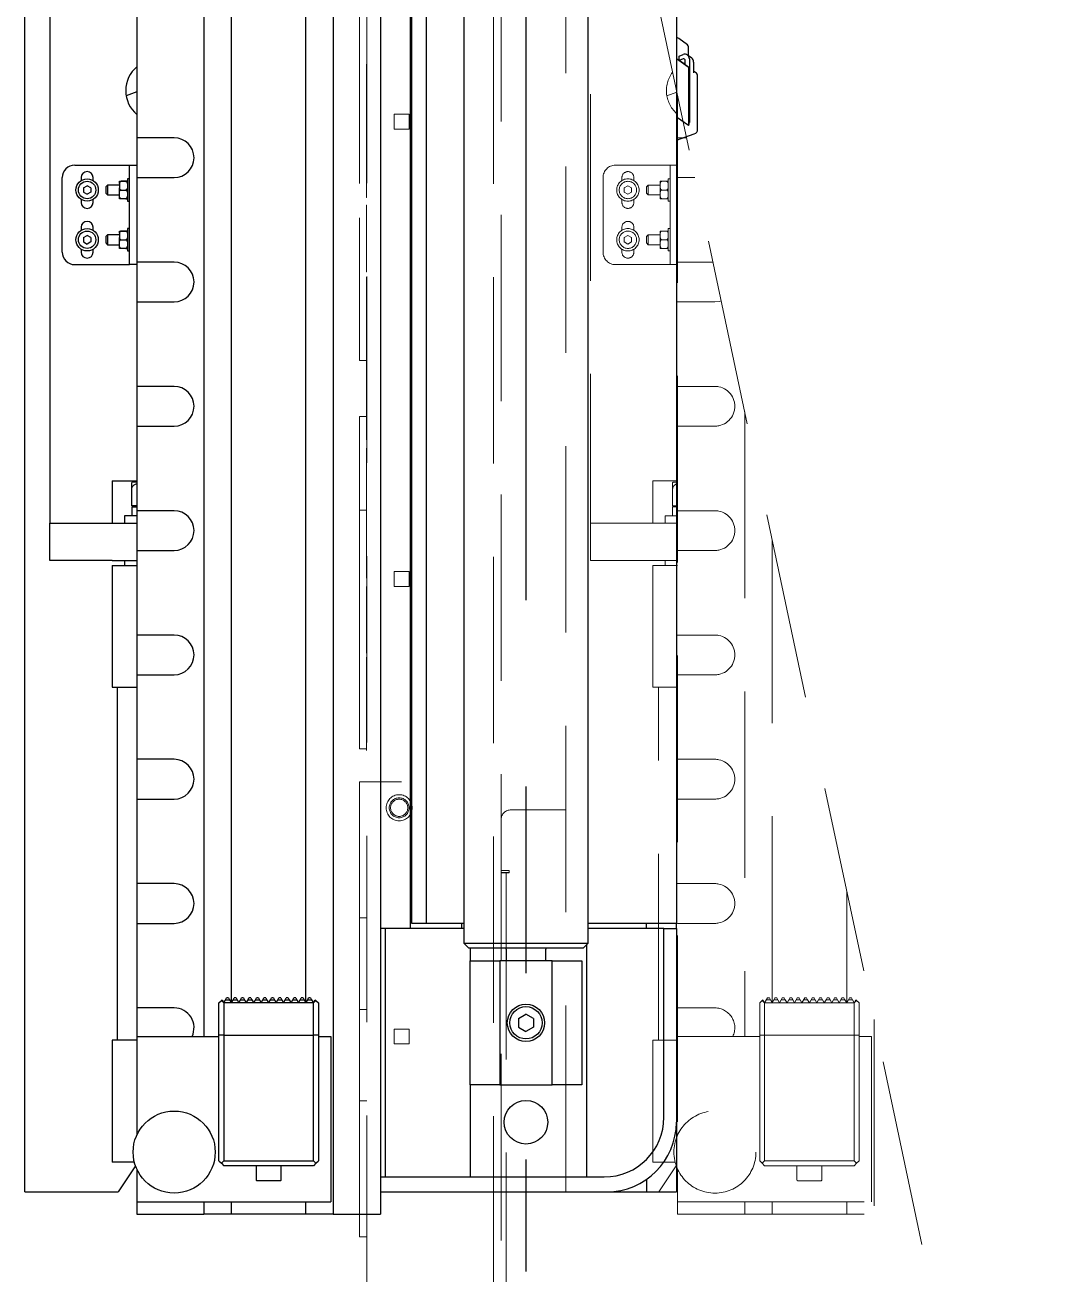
# Model space of a CAD drawing. Header units: inches. Extents: x 16559 to 58559, y 6500 to 36200.
# Drawn here: x 34643 to 35054, y 22298 to 22801 of the extents above; entities that cross this region are included whole.
import ezdxf

# ---------------------------------------------------------------- set-up
doc = ezdxf.new("R2010")
doc.units = ezdxf.units.IN
doc.header["$LTSCALE"] = 300
doc.linetypes.add('CENTRO', pattern=[2, 1.25, -0.25, 0.25, -0.25])
doc.linetypes.add('NASCOSTA', pattern=[0.375, 0.25, -0.125])
for name, color, linetype in [('ASSI', 254, 'CENTRO'), ('MACCHINA', 40, 'Continuous'), ('MORSE', 41, 'Continuous')]:
    doc.layers.add(name, color=color, linetype=linetype)

# ---------------------------------------------------------------- blocks, each defined once
blk = doc.blocks.new('A$C4fed211f')
at = {"layer": 'MACCHINA', "color": 254, "linetype": 'NASCOSTA', "lineweight": 5}
for p, q in [((-910, 515), (-910, -983.88)), ((-964, -934.8), (-964, 137.8)), ((-913, -935), (-913, 138)), ((-884, -553), (-884, 30)), ((-874, -299), (-874, 13.76)), ((-850, -60.6), (-690.83, -808.83)), ((-967, -72.36), (-967, -161.17)), ((-964.1, -153.04), (-964.1, -99.41)), ((-964.1, -99.41), (-964, -99.41)), ((-839.35, -110.66), (-843.33, -112.06)), ((-839, -112.31), (-839, -530.13)), ((-953, -125.5), (-953, -119.5)), ((-953, -119.5), (-947, -119.5)), ((-947, -119.5), (-947, -125.5)), ((-947, -125.5), (-953, -125.5)), ((-835.45, -129), (-839, -129)), ((-864, -140), (-839, -140)), ((-842, -180), (-842, -140)), ((-869, -175), (-869, -145)), ((-861.4, -145), (-861.4, -146.19)), ((-856.6, -146.19), (-856.6, -145)), ((-842, -145.5), (-842.8, -145.5)), ((-842.8, -145.5), (-842.8, -154.5)), ((-839, -145), (-832.05, -145)), ((-860.5, -149.13), (-859, -148.27)), ((-860.5, -149.13), (-860.5, -150.87)), ((-857.5, -149.13), (-859, -148.27)), ((-857.5, -149.13), (-857.5, -150.87)), ((-850.8, -148), (-851.5, -148.7)), ((-851.5, -148.7), (-851.5, -151.3)), ((-846, -148), (-850.8, -148)), ((-850.8, -148), (-850.8, -152)), ((-846, -153.5), (-846, -146.5)), ((-845.31, -146.5), (-843.49, -146.5)), ((-845.31, -150), (-843.49, -150)), ((-964.1, -153.04), (-964, -153.04)), ((-861.4, -153.81), (-861.4, -155)), ((-860.5, -150.87), (-859, -151.73)), ((-857.5, -150.87), (-859, -151.73)), ((-856.6, -155), (-856.6, -153.81)), ((-851.5, -151.3), (-850.8, -152)), ((-850.8, -152), (-846, -152)), ((-843.49, -153.5), (-845.31, -153.5)), ((-842.8, -154.5), (-842, -154.5)), ((-964.1, -182.94), (-964.1, -156.13)), ((-964.1, -156.13), (-964, -156.13)), ((-861.4, -165), (-861.4, -166.19)), ((-856.6, -166.19), (-856.6, -165)), ((-842, -165.5), (-842.8, -165.5)), ((-842.8, -165.5), (-842.8, -174.5)), ((-860.5, -169.13), (-859, -168.27)), ((-860.5, -169.13), (-860.5, -170.87)), ((-857.5, -169.13), (-859, -168.27)), ((-857.5, -169.13), (-857.5, -170.87)), ((-850.8, -168), (-851.5, -168.7)), ((-851.5, -168.7), (-851.5, -171.3)), ((-846, -168), (-850.8, -168)), ((-850.8, -168), (-850.8, -172)), ((-846, -173.5), (-846, -166.5)), ((-845.31, -166.5), (-843.49, -166.5)), ((-845.31, -170), (-843.49, -170)), ((-861.4, -173.81), (-861.4, -175)), ((-860.5, -170.87), (-859, -171.73)), ((-857.5, -170.87), (-859, -171.73)), ((-856.6, -175), (-856.6, -173.81)), ((-851.5, -171.3), (-850.8, -172)), ((-850.8, -172), (-846, -172)), ((-843.49, -173.5), (-845.31, -173.5)), ((-842.8, -174.5), (-842, -174.5)), ((-864, -180), (-839, -180)), ((-824.81, -179), (-839, -179)), ((-964.1, -182.94), (-964, -182.94)), ((-964.1, -185.02), (-964, -185.02)), ((-839, -195), (-824, -195)), ((-967, -218.55), (-964, -218.55)), ((-824, -229), (-839, -229)), ((-967, -241.12), (-964, -241.12)), ((-967, -241.12), (-967, -278.72)), ((-812, -239.23), (-812, -490.5)), ((-839, -245), (-824, -245)), ((-964.1, -250.55), (-964, -250.55)), ((-964.1, -253.79), (-964, -253.79)), ((-964.1, -306.09), (-964.1, -253.79)), ((-849, -267), (-849, -284)), ((-849, -267), (-839, -267)), ((-841, -277.1), (-841, -270.17)), ((-839, -267.5), (-840.19, -267.5)), ((-967, -278.72), (-964.1, -278.72)), ((-844, -281), (-844, -284)), ((-839, -281), (-844, -281)), ((-841.05, -277.5), (-841.05, -281)), ((-841.05, -277.5), (-839, -277.5)), ((-839, -277.1), (-841, -277.1)), ((-840.5, -277.1), (-840.5, -277.5)), ((-824, -279), (-839, -279)), ((-874, -284), (-839, -284)), ((-801, -476.9), (-801, -290.94)), ((-839, -295), (-824, -295)), ((-839, -299), (-874, -299)), ((-849, -301), (-849, -350)), ((-849, -301), (-839, -301)), ((-844, -299), (-844, -301)), ((-964.1, -306.09), (-964, -306.09)), ((-953, -309.5), (-953, -303.5)), ((-953, -303.5), (-947, -303.5)), ((-947, -303.5), (-947, -309.5)), ((-964.1, -309.52), (-964, -309.52)), ((-964.1, -336.36), (-964.1, -309.52)), ((-947, -309.5), (-953, -309.5)), ((-967, -319.07), (-967, -374.81)), ((-824, -329), (-839, -329)), ((-964.1, -336.36), (-964, -336.36)), ((-964.1, -346.75), (-964.1, -337.91)), ((-964.1, -337.91), (-964, -337.91)), ((-839, -345), (-824, -345)), ((-964.1, -346.75), (-964, -346.75)), ((-849, -350), (-839, -350)), ((-846.75, -492), (-846.75, -350)), ((-967, -374.81), (-964, -374.81)), ((-824, -379), (-839, -379)), ((-967, -388.09), (-950, -388.09)), ((-967, -388.09), (-967, -442.78)), ((-839, -395), (-824, -395)), ((-884, -399.36), (-906, -399.36)), ((-906.8, -423.79), (-910, -423.79)), ((-910, -424.48), (-906.8, -424.48)), ((-910, -424.73), (-908, -424.73)), ((-908, -424.73), (-908, -647)), ((-907.8, -424.73), (-906.8, -424.73)), ((-906.8, -424.73), (-906.8, -423.79)), ((-824, -429), (-839, -429)), ((-771, -476.9), (-771, -431.97)), ((-967, -442.78), (-964, -442.78)), ((-839, -445), (-824, -445)), ((-806, -477), (-805, -476)), ((-806, -540.5), (-806, -477)), ((-804.7, -475.7), (-805, -476)), ((-805, -476), (-804, -477)), ((-804.7, -475.7), (-804, -476.9)), ((-804, -476.9), (-802.9, -475)), ((-768, -477), (-804, -477)), ((-804, -477), (-804, -540.5)), ((-803.3, -475.7), (-801.7, -475.7)), ((-802.1, -475), (-802.9, -475)), ((-802.1, -475), (-801.7, -475.7)), ((-801.7, -475.7), (-801, -476.9)), ((-801, -476.9), (-800.3, -475.7)), ((-800.3, -475.7), (-799.9, -475)), ((-800.3, -475.7), (-798.7, -475.7)), ((-799.1, -475), (-799.9, -475)), ((-799.1, -475), (-798.7, -475.7)), ((-798.7, -475.7), (-798, -476.9)), ((-798, -476.9), (-797.3, -475.7)), ((-797.3, -475.7), (-796.9, -475)), ((-797.3, -475.7), (-795.7, -475.7)), ((-796.1, -475), (-796.9, -475)), ((-796.1, -475), (-795.7, -475.7)), ((-795.7, -475.7), (-795, -476.9)), ((-795, -476.9), (-794.3, -475.7)), ((-794.3, -475.7), (-793.9, -475)), ((-794.3, -475.7), (-792.7, -475.7)), ((-793.1, -475), (-793.9, -475)), ((-793.1, -475), (-792, -476.9)), ((-792, -476.9), (-791.3, -475.7)), ((-791.3, -475.7), (-790.9, -475)), ((-791.3, -475.7), (-789.7, -475.7)), ((-790.1, -475), (-790.9, -475)), ((-790.1, -475), (-789.7, -475.7)), ((-789.7, -475.7), (-789, -476.9)), ((-789, -476.9), (-787.9, -475)), ((-788.3, -475.7), (-786.7, -475.7)), ((-787.1, -475), (-787.9, -475)), ((-787.1, -475), (-786.7, -475.7)), ((-786.7, -475.7), (-786, -476.9)), ((-786, -476.9), (-785.3, -475.7)), ((-785.3, -475.7), (-784.9, -475)), ((-785.3, -475.7), (-783.7, -475.7)), ((-784.1, -475), (-784.9, -475)), ((-784.1, -475), (-783.7, -475.7)), ((-783.7, -475.7), (-783, -476.9)), ((-783, -476.9), (-782.3, -475.7)), ((-782.3, -475.7), (-781.9, -475)), ((-782.3, -475.7), (-780.7, -475.7)), ((-781.1, -475), (-781.9, -475)), ((-781.1, -475), (-780.7, -475.7)), ((-780.7, -475.7), (-780, -476.9)), ((-780, -476.9), (-779.3, -475.7)), ((-779.3, -475.7), (-778.9, -475)), ((-779.3, -475.7), (-777.7, -475.7)), ((-778.1, -475), (-778.9, -475)), ((-778.1, -475), (-777, -476.9)), ((-777, -476.9), (-776.3, -475.7)), ((-776.3, -475.7), (-775.9, -475)), ((-776.3, -475.7), (-774.7, -475.7)), ((-775.1, -475), (-775.9, -475)), ((-775.1, -475), (-774.7, -475.7)), ((-774.7, -475.7), (-774, -476.9)), ((-774, -476.9), (-772.9, -475)), ((-773.3, -475.7), (-771.7, -475.7)), ((-772.1, -475), (-772.9, -475)), ((-772.1, -475), (-771.7, -475.7)), ((-771.7, -475.7), (-771, -476.9)), ((-771, -476.9), (-770.3, -475.7)), ((-770.3, -475.7), (-769.9, -475)), ((-770.3, -475.7), (-768.7, -475.7)), ((-769.1, -475), (-769.9, -475)), ((-769.1, -475), (-768.7, -475.7)), ((-768.7, -475.7), (-768, -476.9)), ((-768, -476.9), (-767.3, -475.7)), ((-768, -477), (-767, -476)), ((-768, -540.5), (-768, -477)), ((-767.3, -475.7), (-767, -476)), ((-767, -476), (-766, -477)), ((-766, -477), (-766, -540.5)), ((-967, -479.6), (-964, -479.6)), ((-824, -479), (-839, -479)), ((-760, -483.67), (-760, -562)), ((-953, -493.5), (-953, -487.5)), ((-953, -487.5), (-947, -487.5)), ((-947, -487.5), (-947, -493.5)), ((-849, -492), (-849, -541)), ((-839, -492), (-849, -492)), ((-839, -490.5), (-806, -490.5)), ((-766, -490), (-806, -490)), ((-766, -490.5), (-761, -490.5)), ((-761, -490.5), (-761, -557)), ((-947, -493.5), (-953, -493.5)), ((-967, -516.42), (-964, -516.42)), ((-967, -516.42), (-967, -571.11)), ((-840.01, -541), (-849, -541)), ((-839.54, -542.56), (-846.5, -553)), ((-806, -540.5), (-805, -541.5)), ((-805, -541.5), (-804, -540.5)), ((-805, -541.5), (-804, -542.5)), ((-804, -540.5), (-768, -540.5)), ((-768, -542.5), (-804, -542.5)), ((-791, -542.5), (-791, -548.25)), ((-781, -548.25), (-781, -542.5)), ((-768, -540.5), (-767, -541.5)), ((-767, -541.5), (-768, -542.5)), ((-767, -541.5), (-766, -540.5)), ((-839, -543.87), (-839, -562)), ((-781.25, -548.5), (-790.75, -548.5)), ((-884, -553), (-846.5, -553)), ((-839, -557), (-761, -557)), ((-812, -557), (-812, -562)), ((-801, -562), (-801, -557)), ((-771, -562), (-771, -557)), ((-839, -562), (-743.34, -562)), ((-967, -571.11), (-964, -571.11))]:
    blk.add_line(p, q, dxfattribs=at)
at = {"layer": 'MACCHINA', "color": 254, "linetype": 'NASCOSTA', "lineweight": 5, "flags": 128}
blk.add_lwpolyline([(-824, -195), (-822.22, -194.8), (-821.49, -194.6)], dxfattribs=at)
at = {"layer": 'MACCHINA', "color": 254, "linetype": 'NASCOSTA', "lineweight": 5}
for centre, radius in [((-859, -150), 4.5), ((-859, -150), 3.5), ((-859, -170), 4.5), ((-859, -170), 3.5), ((-951, -398.5), 5.25), ((-951, -398.5), 4), ((-951, -398.5), 3.46), ((-824, -537), 16.5)]:
    blk.add_circle(centre, radius, dxfattribs=at)
for centre, radius, start, end in [((-831, -110), 12.5, 143.6466, 230.2082), ((-864, -145), 5, 90, 180), ((-859, -145), 2.4, 0, 180), ((-859, -155), 2.4, 180, 0), ((-859, -165), 2.4, 0, 180), ((-864, -175), 5, 180, 270), ((-859, -175), 2.4, 180, 0), ((-824, -237), 8, 270, 90), ((-840.19, -270.17), 2.67, 90, 107.7185), ((-824, -287), 8, 270, 90), ((-824, -337), 8, 270, 90), ((-824, -387), 8, 270, 90), ((-906.12, -403.25), 3.89, 88.2746, 178.1638), ((-824, -437), 8, 270, 90), ((-824, -487), 8, 334.0555, 90), ((-790.75, -548.25), 0.25, 180, 270), ((-781.25, -548.25), 0.25, 270, 0)]:
    blk.add_arc(centre, radius, start, end, dxfattribs=at)
for points, knots in [([(-845.31, -146.5), (-845.35, -146.51), (-845.45, -146.52), (-845.6, -146.59), (-845.77, -146.75), (-845.92, -147.03), (-845.97, -147.26), (-846, -147.38)], [0, 0, 0, 0, 0.10648, 0.212641, 0.383866, 0.673458, 1, 1, 1, 1]), ([(-846, -146.5), (-845.99, -146.5), (-845.95, -146.5), (-845.85, -146.5), (-845.67, -146.5), (-845.51, -146.5), (-845.38, -146.5), (-845.32, -146.5), (-845.31, -146.5)], [0, 0, 0, 0, 0.161399, 0.539647, 0.700479, 0.862775, 0.9695, 1, 1, 1, 1]), ([(-846, -149.12), (-845.96, -149.28), (-845.91, -149.52), (-845.74, -149.78), (-845.59, -149.91), (-845.44, -149.99), (-845.35, -149.99), (-845.31, -150)], [0, 0, 0, 0, 0.441482, 0.616099, 0.791936, 0.906287, 1, 1, 1, 1]), ([(-846, -150.88), (-845.96, -150.72), (-845.91, -150.48), (-845.74, -150.22), (-845.59, -150.09), (-845.44, -150.01), (-845.35, -150.01), (-845.31, -150)], [0, 0, 0, 0, 0.441482, 0.616099, 0.791936, 0.906287, 1, 1, 1, 1]), ([(-843.49, -146.5), (-843.45, -146.51), (-843.35, -146.52), (-843.2, -146.59), (-843.03, -146.75), (-842.88, -147.03), (-842.83, -147.26), (-842.8, -147.38)], [0, 0, 0, 0, 0.10648, 0.212641, 0.383866, 0.673458, 1, 1, 1, 1]), ([(-842.8, -146.5), (-842.81, -146.5), (-842.85, -146.5), (-842.95, -146.5), (-843.13, -146.5), (-843.29, -146.5), (-843.42, -146.5), (-843.48, -146.5), (-843.49, -146.5)], [0, 0, 0, 0, 0.161399, 0.539647, 0.700479, 0.862775, 0.9695, 1, 1, 1, 1]), ([(-842.8, -149.12), (-842.84, -149.28), (-842.89, -149.52), (-843.06, -149.78), (-843.21, -149.91), (-843.36, -149.99), (-843.45, -149.99), (-843.49, -150)], [0, 0, 0, 0, 0.441482, 0.616099, 0.791936, 0.906287, 1, 1, 1, 1]), ([(-842.8, -150.88), (-842.84, -150.72), (-842.89, -150.48), (-843.06, -150.22), (-843.21, -150.09), (-843.36, -150.01), (-843.45, -150.01), (-843.49, -150)], [0, 0, 0, 0, 0.441482, 0.616099, 0.791936, 0.906287, 1, 1, 1, 1]), ([(-845.31, -153.5), (-845.35, -153.49), (-845.45, -153.48), (-845.6, -153.41), (-845.77, -153.25), (-845.92, -152.97), (-845.97, -152.74), (-846, -152.62)], [0, 0, 0, 0, 0.10648, 0.212641, 0.383866, 0.673458, 1, 1, 1, 1]), ([(-845.31, -153.5), (-845.33, -153.5), (-845.4, -153.5), (-845.53, -153.5), (-845.7, -153.5), (-845.89, -153.5), (-845.96, -153.5), (-846, -153.5), (-846, -153.5)], [0, 0, 0, 0, 0.056021, 0.1581315, 0.303136, 0.5295752, 0.9663726, 1, 1, 1, 1]), ([(-843.49, -153.5), (-843.45, -153.49), (-843.35, -153.48), (-843.2, -153.41), (-843.03, -153.25), (-842.88, -152.97), (-842.83, -152.74), (-842.8, -152.62)], [0, 0, 0, 0, 0.10648, 0.212641, 0.383866, 0.673458, 1, 1, 1, 1]), ([(-843.49, -153.5), (-843.47, -153.5), (-843.4, -153.5), (-843.27, -153.5), (-843.1, -153.5), (-842.91, -153.5), (-842.84, -153.5), (-842.8, -153.5), (-842.8, -153.5)], [0, 0, 0, 0, 0.056021, 0.158132, 0.303136, 0.529575, 0.966373, 1, 1, 1, 1]), ([(-967, -161.17), (-967, -163.57), (-967, -168.36), (-967, -175.54), (-967, -182.68), (-967, -189.64), (-967, -196.28), (-967, -202.19), (-967, -207.18), (-967, -211.11), (-967, -214.17), (-967, -216.31), (-967, -217.68), (-967, -218.43), (-967, -218.51), (-967, -218.55)], [0, 0, 0, 0, 0.080006, 0.160014, 0.24001, 0.319986, 0.399923, 0.479893, 0.559907, 0.633216, 0.706606, 0.779905, 0.853322, 0.926625, 1, 1, 1, 1]), ([(-845.31, -166.5), (-845.35, -166.51), (-845.45, -166.52), (-845.6, -166.59), (-845.77, -166.75), (-845.92, -167.03), (-845.97, -167.26), (-846, -167.38)], [0, 0, 0, 0, 0.10648, 0.212641, 0.383866, 0.673458, 1, 1, 1, 1]), ([(-846, -166.5), (-845.99, -166.5), (-845.95, -166.5), (-845.85, -166.5), (-845.67, -166.5), (-845.51, -166.5), (-845.38, -166.5), (-845.32, -166.5), (-845.31, -166.5)], [0, 0, 0, 0, 0.161399, 0.539647, 0.700479, 0.862775, 0.9695, 1, 1, 1, 1]), ([(-846, -169.12), (-845.96, -169.28), (-845.91, -169.52), (-845.74, -169.78), (-845.59, -169.91), (-845.44, -169.99), (-845.35, -169.99), (-845.31, -170)], [0, 0, 0, 0, 0.441482, 0.616099, 0.791936, 0.906287, 1, 1, 1, 1]), ([(-846, -170.88), (-845.96, -170.72), (-845.91, -170.48), (-845.74, -170.22), (-845.59, -170.09), (-845.44, -170.01), (-845.35, -170.01), (-845.31, -170)], [0, 0, 0, 0, 0.441482, 0.616099, 0.791936, 0.906287, 1, 1, 1, 1]), ([(-843.49, -166.5), (-843.45, -166.51), (-843.35, -166.52), (-843.2, -166.59), (-843.03, -166.75), (-842.88, -167.03), (-842.83, -167.26), (-842.8, -167.38)], [0, 0, 0, 0, 0.10648, 0.212641, 0.383866, 0.673458, 1, 1, 1, 1]), ([(-842.8, -166.5), (-842.81, -166.5), (-842.85, -166.5), (-842.95, -166.5), (-843.13, -166.5), (-843.29, -166.5), (-843.42, -166.5), (-843.48, -166.5), (-843.49, -166.5)], [0, 0, 0, 0, 0.161399, 0.539647, 0.700479, 0.862775, 0.9695, 1, 1, 1, 1]), ([(-842.8, -169.12), (-842.84, -169.28), (-842.89, -169.52), (-843.06, -169.78), (-843.21, -169.91), (-843.36, -169.99), (-843.45, -169.99), (-843.49, -170)], [0, 0, 0, 0, 0.441482, 0.616099, 0.791936, 0.906287, 1, 1, 1, 1]), ([(-842.8, -170.88), (-842.84, -170.72), (-842.89, -170.48), (-843.06, -170.22), (-843.21, -170.09), (-843.36, -170.01), (-843.45, -170.01), (-843.49, -170)], [0, 0, 0, 0, 0.441482, 0.616099, 0.791936, 0.906287, 1, 1, 1, 1]), ([(-845.31, -173.5), (-845.35, -173.49), (-845.45, -173.48), (-845.6, -173.41), (-845.77, -173.25), (-845.92, -172.97), (-845.97, -172.74), (-846, -172.62)], [0, 0, 0, 0, 0.10648, 0.212641, 0.383866, 0.673458, 1, 1, 1, 1]), ([(-845.31, -173.5), (-845.33, -173.5), (-845.4, -173.5), (-845.53, -173.5), (-845.7, -173.5), (-845.89, -173.5), (-845.96, -173.5), (-846, -173.5), (-846, -173.5)], [0, 0, 0, 0, 0.056021, 0.1581315, 0.303136, 0.5295752, 0.9663726, 1, 1, 1, 1]), ([(-843.49, -173.5), (-843.45, -173.49), (-843.35, -173.48), (-843.2, -173.41), (-843.03, -173.25), (-842.88, -172.97), (-842.83, -172.74), (-842.8, -172.62)], [0, 0, 0, 0, 0.10648, 0.212641, 0.383866, 0.673458, 1, 1, 1, 1]), ([(-843.49, -173.5), (-843.47, -173.5), (-843.4, -173.5), (-843.27, -173.5), (-843.1, -173.5), (-842.91, -173.5), (-842.84, -173.5), (-842.8, -173.5), (-842.8, -173.5)], [0, 0, 0, 0, 0.056021, 0.158132, 0.303136, 0.529575, 0.966373, 1, 1, 1, 1]), ([(-964.1, -226.28), (-964.1, -223.91), (-964.1, -219.34), (-964.1, -212.82), (-964.1, -206.92), (-964.1, -201.69), (-964.1, -197.13), (-964.1, -193.03), (-964.1, -189.57), (-964.1, -186.95), (-964.1, -185.32), (-964.1, -185.12), (-964.1, -185.02)], [0, 0, 0, 0, 0.1136, 0.218837, 0.31714, 0.409993, 0.49891, 0.585393, 0.686102, 0.787576, 0.891684, 1, 1, 1, 1]), ([(-964.1, -250.55), (-964.1, -248.54), (-964.1, -244.45), (-964.1, -238.3), (-964.1, -232.2), (-964.1, -228.3), (-964.1, -226.28)], [0, 0, 0, 0, 0.260554, 0.531495, 0.757586, 1, 1, 1, 1]), ([(-841, -270.17), (-841, -270.13), (-841, -269.95), (-841, -269.57), (-841, -269.03), (-841, -268.41), (-841, -267.9), (-841, -267.67), (-841, -267.6), (-841, -267.63), (-841, -267.63)], [0, 0, 0, 0, 0.013131, 0.070188, 0.143973, 0.253946, 0.453445, 0.724292, 0.999845, 1, 1, 1, 1]), ([(-841, -270.17), (-840.99, -270.01), (-840.96, -269.69), (-840.71, -269.19), (-840.17, -268.62), (-839.54, -268.24), (-839.09, -268.14), (-839, -268.12)], [0, 0, 0, 0, 0.1426753, 0.2847795, 0.5145842, 0.9041743, 1, 1, 1, 1]), ([(-967, -278.72), (-967, -278.77), (-967, -278.86), (-967, -279.87), (-967, -281.57), (-967, -284.24), (-967, -287.83), (-967, -292.2), (-967, -297.1), (-967, -302.33), (-967, -307.81), (-967, -313.42), (-967, -317.19), (-967, -319.07)], [0, 0, 0, 0, 0.093353, 0.18672, 0.280042, 0.373359, 0.466662, 0.559945, 0.647939, 0.735936, 0.823913, 0.911977, 1, 1, 1, 1]), ([(-964.1, -375.41), (-964.1, -375.34), (-964.1, -375.21), (-964.1, -374.02), (-964.1, -371.99), (-964.1, -369.2), (-964.1, -365.86), (-964.1, -362.09), (-964.1, -357.62), (-964.1, -352.43), (-964.1, -348.72), (-964.1, -346.75)], [0, 0, 0, 0, 0.101168, 0.205863, 0.311486, 0.421154, 0.514843, 0.616698, 0.729609, 0.856456, 1, 1, 1, 1]), ([(-967, -442.78), (-967, -443.44), (-967, -444.78), (-967, -447.43), (-967, -450.8), (-967, -454.82), (-967, -459.32), (-967, -464.16), (-967, -469.2), (-967, -474.37), (-967, -477.86), (-967, -479.6)], [0, 0, 0, 0, 0.112026, 0.223982, 0.33603, 0.447992, 0.560027, 0.669978, 0.780049, 0.889972, 1, 1, 1, 1]), ([(-967, -479.6), (-967, -481.82), (-967, -486.27), (-967, -492.8), (-967, -499.06), (-967, -504.37), (-967, -508.61), (-967, -511.85), (-967, -514.46), (-967, -515.77), (-967, -516.42)], [0, 0, 0, 0, 0.139988, 0.280007, 0.419913, 0.55993, 0.66987, 0.779992, 0.889938, 1, 1, 1, 1])]:
    blk.add_open_spline(points, degree=3, knots=knots, dxfattribs=at)
blk.add_open_spline([(-907.8, -424.73), (-907.83, -424.74), (-907.88, -424.75), (-907.94, -424.75), (-907.99, -424.74), (-908, -424.74), (-908, -424.73)], degree=3, dxfattribs=at)
blk = doc.blocks.new('A$C9daba7a7')
at = {"layer": 'ASSI'}
blk.add_line((0, 60), (0, -585), dxfattribs=at)
at = {"layer": 'MORSE'}
for p, q in [((-191.5, 30), (-191.5, -269)), ((-46.5, -447), (-46.5, 4)), ((-25, 3), (-25, -453)), ((25, -453), (25, 3)), ((-201.5, -553), (-201.5, 0)), ((-45.96, -445), (-45.96, -3)), ((-39.96, -445), (-39.96, -3)), ((60.5, -18), (60.5, -445)), ((-156.5, -77), (-156.5, -129)), ((-129.5, -77), (-129.5, -490.5)), ((-118.5, -476.9), (-118.5, -77)), ((-88.5, -476.9), (-88.5, -77)), ((-77.5, -77), (-77.5, -562)), ((-58.5, -77), (-58.5, -562)), ((64.97, -91.63), (61.42, -89.09)), ((65.39, -95.99), (65.39, -92.44)), ((65.23, -100.57), (60.5, -97.19)), ((65.32, -100.64), (60.5, -97.19)), ((61.65, -96.11), (63.25, -95.55)), ((61.65, -97.84), (61.65, -96.11)), ((63.25, -97.28), (61.65, -97.84)), ((63.37, -99.07), (61.65, -97.84)), ((64.07, -98.83), (63.37, -99.07)), ((64.07, -99.74), (64.07, -97.86)), ((66.72, -96.94), (64.99, -95.71)), ((65.71, -97.29), (65.71, -122.84)), ((67.43, -98.52), (67.43, -102.85)), ((65.23, -100.57), (65.32, -100.64)), ((65.32, -100.64), (65.32, -124.09)), ((68.22, -102.7), (67.43, -102.13)), ((69.05, -125.54), (69.05, -104.32)), ((-156.56, -110.55), (-160.83, -112.06)), ((-156.5, -110.54), (-156.56, -110.55)), ((65.32, -124.09), (60.5, -120.65)), ((-141.5, -129), (-156.5, -129)), ((-156.5, -129), (-156.5, -145)), ((60.5, -129.95), (67.71, -127.43)), ((-181.5, -140), (-162.5, -140)), ((-162.5, -140), (-159.5, -140)), ((-159.5, -140), (-156.5, -140)), ((-159.5, -145), (-159.5, -140)), ((-186.5, -175), (-186.5, -145)), ((-178.9, -145), (-178.9, -146.19)), ((-174.1, -146.19), (-174.1, -145)), ((-159.5, -145.5), (-160.3, -145.5)), ((-160.3, -145.5), (-160.3, -154.5)), ((-159.5, -175), (-159.5, -145)), ((-156.5, -145), (-156.5, -179)), ((-156.5, -145), (-141.5, -145)), ((-178, -149.13), (-176.5, -148.27)), ((-178, -149.13), (-178, -150.87)), ((-175, -149.13), (-176.5, -148.27)), ((-175, -149.13), (-175, -150.87)), ((-168.3, -148), (-169, -148.7)), ((-169, -148.7), (-169, -151.3)), ((-163.5, -148), (-168.3, -148)), ((-168.3, -148), (-168.3, -152)), ((-163.5, -147.38), (-163.5, -146.5)), ((-163.5, -147.38), (-163.5, -149.12)), ((-163.5, -150.88), (-163.5, -149.12)), ((-160.99, -146.5), (-162.81, -146.5)), ((-162.81, -146.5), (-160.99, -146.5)), ((-162.81, -150), (-160.99, -150)), ((-162.81, -150), (-160.99, -150)), ((-178.9, -153.81), (-178.9, -155)), ((-178, -150.87), (-176.5, -151.73)), ((-175, -150.87), (-176.5, -151.73)), ((-174.1, -155), (-174.1, -153.81)), ((-169, -151.3), (-168.3, -152)), ((-168.3, -152), (-163.5, -152)), ((-163.5, -152.62), (-163.5, -150.88)), ((-163.5, -153.5), (-163.5, -152.62)), ((-160.99, -153.5), (-162.81, -153.5)), ((-160.99, -153.5), (-162.81, -153.5)), ((-160.3, -154.5), (-159.5, -154.5)), ((-45.96, -159.42), (-46.5, -159.17)), ((-46.5, -159.34), (-45.96, -159.54)), ((-178.9, -165), (-178.9, -166.19)), ((-174.1, -166.19), (-174.1, -165)), ((-159.5, -165.5), (-160.3, -165.5)), ((-160.3, -165.5), (-160.3, -174.5)), ((-178, -169.13), (-176.5, -168.27)), ((-178, -169.13), (-178, -170.87)), ((-175, -169.13), (-176.5, -168.27)), ((-175, -169.13), (-175, -170.87)), ((-168.3, -168), (-169, -168.7)), ((-169, -168.7), (-169, -171.3)), ((-163.5, -168), (-168.3, -168)), ((-168.3, -168), (-168.3, -172)), ((-163.5, -167.38), (-163.5, -166.5)), ((-163.5, -167.38), (-163.5, -169.12)), ((-163.5, -170.88), (-163.5, -169.12)), ((-160.99, -166.5), (-162.81, -166.5)), ((-162.81, -166.5), (-160.99, -166.5)), ((-162.81, -170), (-160.99, -170)), ((-162.81, -170), (-160.99, -170)), ((-178.9, -173.81), (-178.9, -175)), ((-178, -170.87), (-176.5, -171.73)), ((-175, -170.87), (-176.5, -171.73)), ((-174.1, -175), (-174.1, -173.81)), ((-169, -171.3), (-168.3, -172)), ((-168.3, -172), (-163.5, -172)), ((-163.5, -172.62), (-163.5, -170.88)), ((-163.5, -173.5), (-163.5, -172.62)), ((-160.99, -173.5), (-162.81, -173.5)), ((-160.99, -173.5), (-162.81, -173.5)), ((-160.3, -174.5), (-159.5, -174.5)), ((-159.5, -180), (-159.5, -175)), ((-45.96, -174.46), (-46.5, -174.66)), ((-46.5, -174.83), (-45.96, -174.58)), ((-181.5, -180), (-162.5, -180)), ((-162.5, -180), (-159.5, -180)), ((-156.5, -180), (-159.5, -180)), ((-141.5, -179), (-156.5, -179)), ((-156.5, -179), (-156.5, -195)), ((-156.5, -195), (-156.5, -229)), ((-156.5, -195), (-141.5, -195)), ((-46.5, -193), (-45.96, -193)), ((-141.5, -229), (-156.5, -229)), ((-156.5, -229), (-156.5, -245)), ((-45.96, -233), (-46.5, -233)), ((-156.5, -245), (-156.5, -279)), ((-156.5, -245), (-141.5, -245)), ((-46, -284), (-46, -253)), ((-191.5, -269), (-191.5, -284)), ((-166.5, -267), (-156.5, -267)), ((-166.5, -267), (-166.5, -269)), ((-166.5, -269), (-166.5, -284)), ((-158.5, -277.1), (-158.5, -270.17)), ((-156.5, -267.5), (-157.69, -267.5)), ((-161.5, -281), (-161.5, -284)), ((-156.5, -281), (-161.5, -281)), ((-158.55, -277.5), (-158.55, -281)), ((-158.55, -277.5), (-156.5, -277.5)), ((-156.5, -277.1), (-158.5, -277.1)), ((-158, -277.1), (-158, -277.5)), ((-141.5, -279), (-156.5, -279)), ((-156.5, -279), (-156.5, -295)), ((-191.5, -299), (-191.5, -284)), ((-191.5, -284), (-166.5, -284)), ((-166.5, -284), (-156.5, -284)), ((-46.5, -284), (-45.96, -284)), ((-156.5, -295), (-156.5, -329)), ((-156.5, -295), (-141.5, -295)), ((-166.5, -299), (-191.5, -299)), ((-166.5, -299), (-156.5, -299)), ((-166.5, -301), (-166.5, -350)), ((-166.5, -301), (-156.5, -301)), ((-161.5, -299), (-161.5, -301)), ((-46.5, -299), (-45.96, -299)), ((-46.5, -301), (-45.96, -301)), ((-46.5, -324.95), (-45.96, -325.23)), ((-141.5, -329), (-156.5, -329)), ((-156.5, -329), (-156.5, -345)), ((-46.5, -337), (-45.96, -337)), ((-156.5, -345), (-156.5, -379)), ((-156.5, -345), (-141.5, -345)), ((-166.5, -350), (-156.5, -350)), ((-164.25, -492), (-164.25, -350)), ((-46.5, -350), (-45.96, -350)), ((-141.5, -379), (-156.5, -379)), ((-156.5, -379), (-156.5, -395)), ((-156.5, -395), (-156.5, -429)), ((-156.5, -395), (-141.5, -395)), ((-141.5, -429), (-156.5, -429)), ((-156.5, -429), (-156.5, -445)), ((-156.5, -445), (-156.5, -479)), ((-156.5, -445), (-141.5, -445)), ((-56.5, -447), (-58.5, -447)), ((-25, -447), (-56.5, -447)), ((-56.5, -547), (-56.5, -447)), ((-39.96, -445), (-45.96, -445)), ((-25, -445), (-39.96, -445)), ((-25.75, -447), (-25.75, -445)), ((46.5, -445), (25, -445)), ((55.5, -447), (25, -447)), ((60.5, -445), (46.5, -445)), ((48.5, -447), (48.5, -445)), ((55.5, -523), (55.5, -447)), ((55.5, -447), (60.5, -447)), ((60.5, -447), (60.5, -445)), ((60.5, -447), (60.5, -525)), ((-25, -453), (-23, -455)), ((-25, -453), (25, -453)), ((23, -455), (-23, -455)), ((-22.5, -455), (-22.5, -460)), ((-8, -455.4), (-8, -460)), ((8, -460), (8, -455.4)), ((23, -455), (25, -453)), ((24.5, -547), (24.5, -453.5)), ((-22.5, -510), (-22.5, -460)), ((-22.5, -460), (-10.5, -460)), ((-10.5, -460), (-10.5, -510)), ((10.5, -460), (-10.5, -460)), ((10.5, -510), (10.5, -460)), ((10.5, -460), (22.5, -460)), ((22.5, -460), (22.5, -510)), ((-123.5, -477), (-122.5, -476)), ((-123.5, -490), (-123.5, -477)), ((-122.2, -475.7), (-122.5, -476)), ((-122.5, -476), (-121.5, -477)), ((-122.2, -475.7), (-121.5, -476.9)), ((-121.5, -476.9), (-120.8, -475.7)), ((-121.5, -477), (-121.5, -490)), ((-85.5, -477), (-121.5, -477)), ((-120.8, -475.7), (-120.4, -475)), ((-120.8, -475.7), (-119.2, -475.7)), ((-119.6, -475), (-120.4, -475)), ((-119.6, -475), (-119.2, -475.7)), ((-119.2, -475.7), (-118.5, -476.9)), ((-118.5, -476.9), (-117.8, -475.7)), ((-117.8, -475.7), (-117.4, -475)), ((-117.8, -475.7), (-116.2, -475.7)), ((-116.6, -475), (-117.4, -475)), ((-116.6, -475), (-116.2, -475.7)), ((-116.2, -475.7), (-115.5, -476.9)), ((-115.5, -476.9), (-114.8, -475.7)), ((-114.8, -475.7), (-114.4, -475)), ((-114.8, -475.7), (-113.2, -475.7)), ((-113.6, -475), (-114.4, -475)), ((-113.6, -475), (-113.2, -475.7)), ((-113.2, -475.7), (-112.5, -476.9)), ((-112.5, -476.9), (-111.8, -475.7)), ((-111.8, -475.7), (-111.4, -475)), ((-111.8, -475.7), (-110.2, -475.7)), ((-110.6, -475), (-111.4, -475)), ((-110.6, -475), (-110.2, -475.7)), ((-110.2, -475.7), (-109.5, -476.9)), ((-109.5, -476.9), (-108.8, -475.7)), ((-108.8, -475.7), (-108.4, -475)), ((-108.8, -475.7), (-107.2, -475.7)), ((-107.6, -475), (-108.4, -475)), ((-107.6, -475), (-107.2, -475.7)), ((-107.2, -475.7), (-106.5, -476.9)), ((-106.5, -476.9), (-105.8, -475.7)), ((-105.8, -475.7), (-105.4, -475)), ((-105.8, -475.7), (-104.2, -475.7)), ((-104.6, -475), (-105.4, -475)), ((-104.6, -475), (-104.2, -475.7)), ((-104.2, -475.7), (-103.5, -476.9)), ((-103.5, -476.9), (-102.8, -475.7)), ((-102.8, -475.7), (-102.4, -475)), ((-102.8, -475.7), (-101.2, -475.7)), ((-101.6, -475), (-102.4, -475)), ((-101.6, -475), (-101.2, -475.7)), ((-101.2, -475.7), (-100.5, -476.9)), ((-100.5, -476.9), (-99.8, -475.7)), ((-99.8, -475.7), (-99.4, -475)), ((-99.8, -475.7), (-98.2, -475.7)), ((-98.6, -475), (-99.4, -475)), ((-98.6, -475), (-98.2, -475.7)), ((-98.2, -475.7), (-97.5, -476.9)), ((-97.5, -476.9), (-96.8, -475.7)), ((-96.8, -475.7), (-96.4, -475)), ((-96.8, -475.7), (-95.2, -475.7)), ((-95.6, -475), (-96.4, -475)), ((-95.6, -475), (-95.2, -475.7)), ((-95.2, -475.7), (-94.5, -476.9)), ((-94.5, -476.9), (-93.8, -475.7)), ((-93.8, -475.7), (-93.4, -475)), ((-93.8, -475.7), (-92.2, -475.7)), ((-92.6, -475), (-93.4, -475)), ((-92.6, -475), (-92.2, -475.7)), ((-92.2, -475.7), (-91.5, -476.9)), ((-91.5, -476.9), (-90.8, -475.7)), ((-90.8, -475.7), (-90.4, -475)), ((-90.8, -475.7), (-89.2, -475.7)), ((-89.6, -475), (-90.4, -475)), ((-89.6, -475), (-89.2, -475.7)), ((-89.2, -475.7), (-88.5, -476.9)), ((-88.5, -476.9), (-87.8, -475.7)), ((-87.8, -475.7), (-87.4, -475)), ((-87.8, -475.7), (-86.2, -475.7)), ((-86.6, -475), (-87.4, -475)), ((-86.6, -475), (-86.2, -475.7)), ((-86.2, -475.7), (-85.5, -476.9)), ((-85.5, -476.9), (-84.8, -475.7)), ((-85.5, -477), (-84.5, -476)), ((-85.5, -490), (-85.5, -477)), ((-84.8, -475.7), (-84.5, -476)), ((-84.5, -476), (-83.5, -477)), ((-83.5, -477), (-83.5, -490)), ((-141.5, -479), (-156.5, -479)), ((-156.5, -479), (-156.5, -490.5)), ((-3, -483.27), (0, -481.54)), ((3, -483.27), (0, -481.54)), ((-3, -483.27), (-3, -486.73)), ((-3, -486.73), (0, -488.46)), ((3, -486.73), (0, -488.46)), ((3, -483.27), (3, -486.73)), ((-166.5, -492), (-166.5, -541)), ((-156.5, -492), (-166.5, -492)), ((-156.5, -490.5), (-156.5, -530.13)), ((-156.5, -490.5), (-123.5, -490.5)), ((-121.5, -490), (-123.5, -490)), ((-123.5, -540.5), (-123.5, -490)), ((-121.5, -490), (-85.5, -490)), ((-121.5, -490), (-121.5, -540.5)), ((-83.5, -490), (-85.5, -490)), ((-85.5, -540.5), (-85.5, -490)), ((-83.5, -490), (-83.5, -540.5)), ((-83.5, -490.5), (-78.5, -490.5)), ((-78.5, -490.5), (-78.5, -557)), ((-10.5, -510), (-22.5, -510)), ((-22.5, -510), (-22.5, -547)), ((-10.5, -510), (10.5, -510)), ((22.5, -510), (10.5, -510)), ((60.5, -525), (60.5, -553)), ((-157.51, -541), (-166.5, -541)), ((-157.04, -542.56), (-164, -553)), ((-123.5, -540.5), (-122.5, -541.5)), ((-122.5, -541.5), (-121.5, -540.5)), ((-122.5, -541.5), (-121.5, -542.5)), ((-121.5, -540.5), (-85.5, -540.5)), ((-85.5, -542.5), (-121.5, -542.5)), ((-108.5, -542.5), (-108.5, -548.25)), ((-98.5, -548.25), (-98.5, -542.5)), ((-85.5, -540.5), (-84.5, -541.5)), ((-84.5, -541.5), (-85.5, -542.5)), ((-84.5, -541.5), (-83.5, -540.5)), ((-156.5, -543.87), (-156.5, -557)), ((-58.5, -547), (-56.5, -547)), ((-56.5, -547), (-22.5, -547)), ((-22.5, -547), (24.5, -547)), ((24.5, -547), (31.5, -547)), ((-98.75, -548.5), (-108.25, -548.5)), ((48.5, -547.98), (48.5, -553)), ((-201.5, -553), (-164, -553)), ((-156.5, -557), (-78.5, -557)), ((-156.5, -557), (-156.5, -562)), ((-129.5, -557), (-129.5, -562)), ((-118.5, -562), (-118.5, -557)), ((-88.5, -562), (-88.5, -557)), ((-58.5, -553), (32.5, -553)), ((32.5, -553), (48.5, -553)), ((48.5, -553), (60.5, -553)), ((-156.5, -562), (-129.5, -562)), ((-118.5, -562), (-129.5, -562)), ((-88.5, -562), (-118.5, -562)), ((-77.5, -562), (-88.5, -562)), ((-77.5, -562), (-58.5, -562))]:
    blk.add_line(p, q, dxfattribs=at)
for centre, radius in [((-176.5, -150), 4.5), ((-176.5, -150), 3.5), ((-176.5, -170), 4.5), ((-176.5, -170), 3.5), ((0, -485), 7.5), ((0, -485), 6.5), ((0, -525), 8.75), ((-141.5, -537), 16.5)]:
    blk.add_circle(centre, radius, dxfattribs=at)
for centre, radius, start, end in [((63.97, -97.15), 1.75, 355.2555, 114.2149), ((64.39, -92.44), 1, 0, 54.4704), ((-148.5, -110), 12.5, 129.7918, 230.2082), ((63.49, -97.82), 0.582, 355.2555, 114.2149), ((65.55, -98.42), 1.88, 356.861, 51.751), ((67.05, -104.32), 2, 0, 54.4704), ((63.29, -122.78), 2.41, 326.9894, 358.6073), ((67.05, -125.54), 2, 289.2953, 0), ((-141.5, -137), 8, 270, 90), ((-181.5, -145), 5, 90, 180), ((-176.5, -145), 2.4, 0, 180), ((-176.5, -155), 2.4, 180, 0), ((-176.5, -165), 2.4, 0, 180), ((-181.5, -175), 5, 180, 270), ((-176.5, -175), 2.4, 180, 0), ((-141.5, -187), 8, 270, 90), ((-141.5, -237), 8, 270, 90), ((-48, -253), 2, 0, 41.4096), ((-157.69, -270.17), 2.67, 90, 107.7185), ((-141.5, -287), 8, 270, 90), ((-141.5, -337), 8, 270, 90), ((-141.5, -387), 8, 270, 90), ((-141.5, -437), 8, 270, 90), ((-8.4, -455.4), 0.4, 0, 90), ((8.4, -455.4), 0.4, 90, 180), ((-141.5, -487), 8, 334.0555, 90), ((31.5, -523), 24, 270, 0), ((32.5, -525), 28, 270, 0), ((-108.25, -548.25), 0.25, 180, 270), ((-98.75, -548.25), 0.25, 270, 0)]:
    blk.add_arc(centre, radius, start, end, dxfattribs=at)
for points, knots in [([(61.42, -89.09), (61.25, -88.97), (60.98, -88.78), (60.64, -88.65), (60.5, -88.59)], [0, 0, 0, 0, 0.604178, 1, 1, 1, 1]), ([(-162.81, -146.5), (-162.85, -146.51), (-162.95, -146.52), (-163.1, -146.59), (-163.27, -146.75), (-163.42, -147.03), (-163.47, -147.26), (-163.5, -147.38)], [0, 0, 0, 0, 0.10648, 0.212641, 0.383866, 0.673458, 1, 1, 1, 1]), ([(-163.5, -146.5), (-163.49, -146.5), (-163.45, -146.5), (-163.35, -146.5), (-163.17, -146.5), (-163.01, -146.5), (-162.88, -146.5), (-162.82, -146.5), (-162.81, -146.5)], [0, 0, 0, 0, 0.161399, 0.539647, 0.700479, 0.862775, 0.9695, 1, 1, 1, 1]), ([(-163.5, -149.12), (-163.46, -149.28), (-163.41, -149.52), (-163.24, -149.78), (-163.09, -149.91), (-162.94, -149.99), (-162.85, -149.99), (-162.81, -150)], [0, 0, 0, 0, 0.441482, 0.616099, 0.791936, 0.906287, 1, 1, 1, 1]), ([(-163.5, -150.88), (-163.46, -150.72), (-163.41, -150.48), (-163.24, -150.22), (-163.09, -150.09), (-162.94, -150.01), (-162.85, -150.01), (-162.81, -150)], [0, 0, 0, 0, 0.441482, 0.616099, 0.791936, 0.906287, 1, 1, 1, 1]), ([(-160.99, -146.5), (-160.95, -146.51), (-160.85, -146.52), (-160.7, -146.59), (-160.53, -146.75), (-160.38, -147.03), (-160.33, -147.26), (-160.3, -147.38)], [0, 0, 0, 0, 0.10648, 0.212641, 0.383866, 0.673458, 1, 1, 1, 1]), ([(-160.3, -146.5), (-160.31, -146.5), (-160.35, -146.5), (-160.45, -146.5), (-160.63, -146.5), (-160.79, -146.5), (-160.92, -146.5), (-160.98, -146.5), (-160.99, -146.5)], [0, 0, 0, 0, 0.161399, 0.539647, 0.700479, 0.862775, 0.9695, 1, 1, 1, 1]), ([(-160.3, -149.12), (-160.34, -149.28), (-160.39, -149.52), (-160.56, -149.78), (-160.71, -149.91), (-160.86, -149.99), (-160.95, -149.99), (-160.99, -150)], [0, 0, 0, 0, 0.441482, 0.616099, 0.791936, 0.906287, 1, 1, 1, 1]), ([(-160.3, -150.88), (-160.34, -150.72), (-160.39, -150.48), (-160.56, -150.22), (-160.71, -150.09), (-160.86, -150.01), (-160.95, -150.01), (-160.99, -150)], [0, 0, 0, 0, 0.441482, 0.616099, 0.791936, 0.906287, 1, 1, 1, 1]), ([(-162.81, -153.5), (-162.85, -153.49), (-162.95, -153.48), (-163.1, -153.41), (-163.27, -153.25), (-163.42, -152.97), (-163.47, -152.74), (-163.5, -152.62)], [0, 0, 0, 0, 0.10648, 0.212641, 0.383866, 0.673458, 1, 1, 1, 1]), ([(-162.81, -153.5), (-162.83, -153.5), (-162.9, -153.5), (-163.03, -153.5), (-163.2, -153.5), (-163.39, -153.5), (-163.46, -153.5), (-163.5, -153.5), (-163.5, -153.5)], [0, 0, 0, 0, 0.056021, 0.158132, 0.303136, 0.529575, 0.966373, 1, 1, 1, 1]), ([(-160.99, -153.5), (-160.95, -153.49), (-160.85, -153.48), (-160.7, -153.41), (-160.53, -153.25), (-160.38, -152.97), (-160.33, -152.74), (-160.3, -152.62)], [0, 0, 0, 0, 0.10648, 0.212641, 0.383866, 0.673458, 1, 1, 1, 1]), ([(-160.99, -153.5), (-160.97, -153.5), (-160.9, -153.5), (-160.77, -153.5), (-160.6, -153.5), (-160.41, -153.5), (-160.34, -153.5), (-160.3, -153.5), (-160.3, -153.5)], [0, 0, 0, 0, 0.056021, 0.158132, 0.303136, 0.529575, 0.966373, 1, 1, 1, 1]), ([(-162.81, -166.5), (-162.85, -166.51), (-162.95, -166.52), (-163.1, -166.59), (-163.27, -166.75), (-163.42, -167.03), (-163.47, -167.26), (-163.5, -167.38)], [0, 0, 0, 0, 0.10648, 0.212641, 0.383866, 0.673458, 1, 1, 1, 1]), ([(-163.5, -166.5), (-163.49, -166.5), (-163.45, -166.5), (-163.35, -166.5), (-163.17, -166.5), (-163.01, -166.5), (-162.88, -166.5), (-162.82, -166.5), (-162.81, -166.5)], [0, 0, 0, 0, 0.161399, 0.539647, 0.700479, 0.862775, 0.9695, 1, 1, 1, 1]), ([(-163.5, -169.12), (-163.46, -169.28), (-163.41, -169.52), (-163.24, -169.78), (-163.09, -169.91), (-162.94, -169.99), (-162.85, -169.99), (-162.81, -170)], [0, 0, 0, 0, 0.441482, 0.616099, 0.791936, 0.906287, 1, 1, 1, 1]), ([(-163.5, -170.88), (-163.46, -170.72), (-163.41, -170.48), (-163.24, -170.22), (-163.09, -170.09), (-162.94, -170.01), (-162.85, -170.01), (-162.81, -170)], [0, 0, 0, 0, 0.441482, 0.616099, 0.791936, 0.906287, 1, 1, 1, 1]), ([(-160.99, -166.5), (-160.95, -166.51), (-160.85, -166.52), (-160.7, -166.59), (-160.53, -166.75), (-160.38, -167.03), (-160.33, -167.26), (-160.3, -167.38)], [0, 0, 0, 0, 0.10648, 0.212641, 0.383866, 0.673458, 1, 1, 1, 1]), ([(-160.3, -166.5), (-160.31, -166.5), (-160.35, -166.5), (-160.45, -166.5), (-160.63, -166.5), (-160.79, -166.5), (-160.92, -166.5), (-160.98, -166.5), (-160.99, -166.5)], [0, 0, 0, 0, 0.161399, 0.539647, 0.700479, 0.862775, 0.9695, 1, 1, 1, 1]), ([(-160.3, -169.12), (-160.34, -169.28), (-160.39, -169.52), (-160.56, -169.78), (-160.71, -169.91), (-160.86, -169.99), (-160.95, -169.99), (-160.99, -170)], [0, 0, 0, 0, 0.441482, 0.616099, 0.791936, 0.906287, 1, 1, 1, 1]), ([(-160.3, -170.88), (-160.34, -170.72), (-160.39, -170.48), (-160.56, -170.22), (-160.71, -170.09), (-160.86, -170.01), (-160.95, -170.01), (-160.99, -170)], [0, 0, 0, 0, 0.441482, 0.616099, 0.791936, 0.906287, 1, 1, 1, 1]), ([(-162.81, -173.5), (-162.85, -173.49), (-162.95, -173.48), (-163.1, -173.41), (-163.27, -173.25), (-163.42, -172.97), (-163.47, -172.74), (-163.5, -172.62)], [0, 0, 0, 0, 0.10648, 0.212641, 0.383866, 0.673458, 1, 1, 1, 1]), ([(-162.81, -173.5), (-162.83, -173.5), (-162.9, -173.5), (-163.03, -173.5), (-163.2, -173.5), (-163.39, -173.5), (-163.46, -173.5), (-163.5, -173.5), (-163.5, -173.5)], [0, 0, 0, 0, 0.056021, 0.158132, 0.303136, 0.529575, 0.966373, 1, 1, 1, 1]), ([(-160.99, -173.5), (-160.95, -173.49), (-160.85, -173.48), (-160.7, -173.41), (-160.53, -173.25), (-160.38, -172.97), (-160.33, -172.74), (-160.3, -172.62)], [0, 0, 0, 0, 0.10648, 0.212641, 0.383866, 0.673458, 1, 1, 1, 1]), ([(-160.99, -173.5), (-160.97, -173.5), (-160.9, -173.5), (-160.77, -173.5), (-160.6, -173.5), (-160.41, -173.5), (-160.34, -173.5), (-160.3, -173.5), (-160.3, -173.5)], [0, 0, 0, 0, 0.056021, 0.158132, 0.303136, 0.529575, 0.966373, 1, 1, 1, 1]), ([(-158.5, -270.17), (-158.5, -270.13), (-158.5, -269.95), (-158.5, -269.57), (-158.5, -269.03), (-158.5, -268.41), (-158.5, -267.9), (-158.5, -267.67), (-158.5, -267.6), (-158.5, -267.63), (-158.5, -267.63)], [0, 0, 0, 0, 0.013131, 0.070188, 0.143973, 0.253946, 0.453445, 0.724292, 0.999845, 1, 1, 1, 1]), ([(-158.5, -270.17), (-158.49, -270.01), (-158.46, -269.69), (-158.21, -269.19), (-157.67, -268.62), (-157.04, -268.24), (-156.59, -268.14), (-156.5, -268.11)], [0, 0, 0, 0, 0.142667, 0.284763, 0.514554, 0.904122, 1, 1, 1, 1])]:
    blk.add_open_spline(points, degree=3, knots=knots, dxfattribs=at)

msp = doc.modelspace()

# ---------------------------------------------------------------- block references
at = {"layer": 'MACCHINA'}
msp.add_blockref('A$C4fed211f', (35744.563, 22884.213), dxfattribs=at)
at = {"layer": 'MORSE'}
msp.add_blockref('A$C9daba7a7', (34844.563, 22884.213), dxfattribs=at)

doc.saveas('drawing.dxf')
